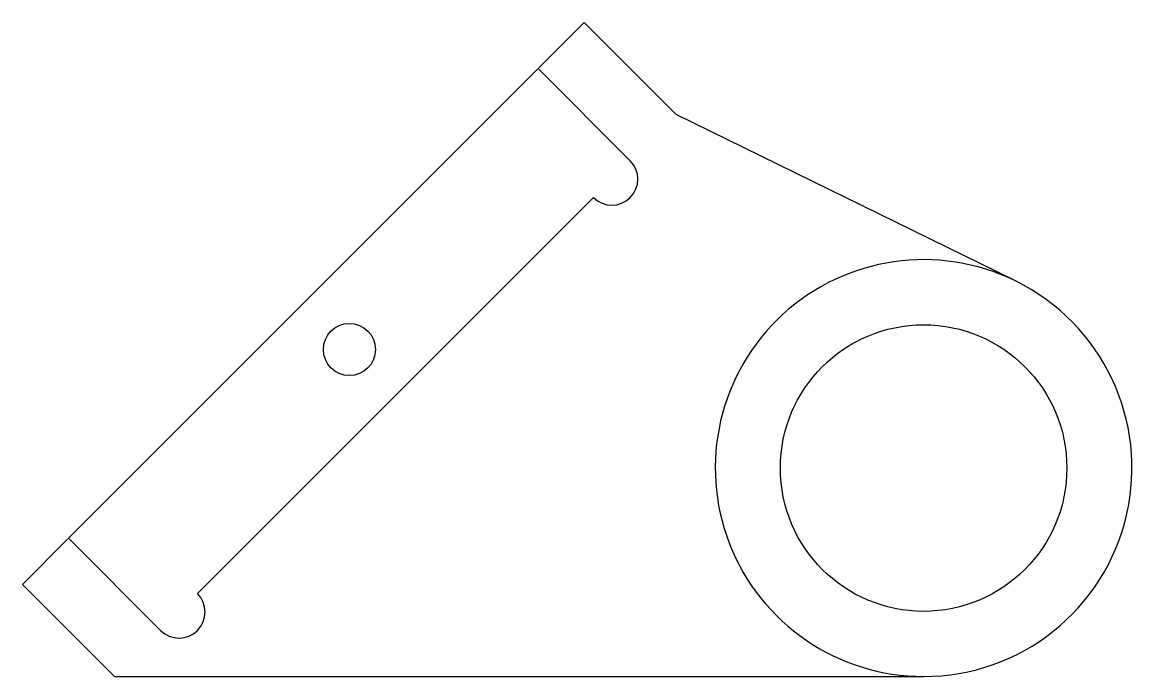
# Model space of a CAD drawing. Extents: x -69.2 to 17.3, y -16 to 34.2.
import ezdxf

# ---------------------------------------------------------------- set-up
doc = ezdxf.new("R2010")
doc.units = 0
doc.layers.get('0').update_dxf_attribs({"linetype": 'continuous'})

# ---------------------------------------------------------------- blocks, each defined once
blk = doc.blocks.new('POCKET001')
at = {"color": 0}
for p, q in [((-26.06, 34.205), (-29.596, 30.669)), ((-18.989, 27.134), (-26.06, 34.205)), ((-65.658, -5.393), (-29.596, 30.669)), ((-29.596, 30.669), (-22.525, 23.598)), ((7.045, 14.365), (-18.989, 27.134)), ((-25.353, 20.77), (-55.759, -9.636)), ((-65.658, -5.393), (-69.194, -8.929)), ((-65.658, -5.393), (-58.587, -12.464)), ((-69.194, -8.929), (-62.123, -16)), ((-62.123, -16), (0, -16))]:
    blk.add_line(p, q, dxfattribs=at)
for centre, radius in [((-44.092, 9.102), 2), ((0, 0), 11)]:
    blk.add_circle(centre, radius, dxfattribs=at)
for centre, radius, start, end in [((-23.939, 22.184), 2, -135, 45), ((-23.939, 22.184), 2, -135, 45), ((0, 0), 16, 63.87534, -90), ((0, 0), 16, -90, 63.87534), ((-57.173, -11.05), 2, -135, 45)]:
    blk.add_arc(centre, radius, start, end, dxfattribs=at)

msp = doc.modelspace()

# ---------------------------------------------------------------- block references
at = {"color": 0}
msp.add_blockref('POCKET001', (0, 0), dxfattribs=at)

doc.saveas('drawing.dxf')
